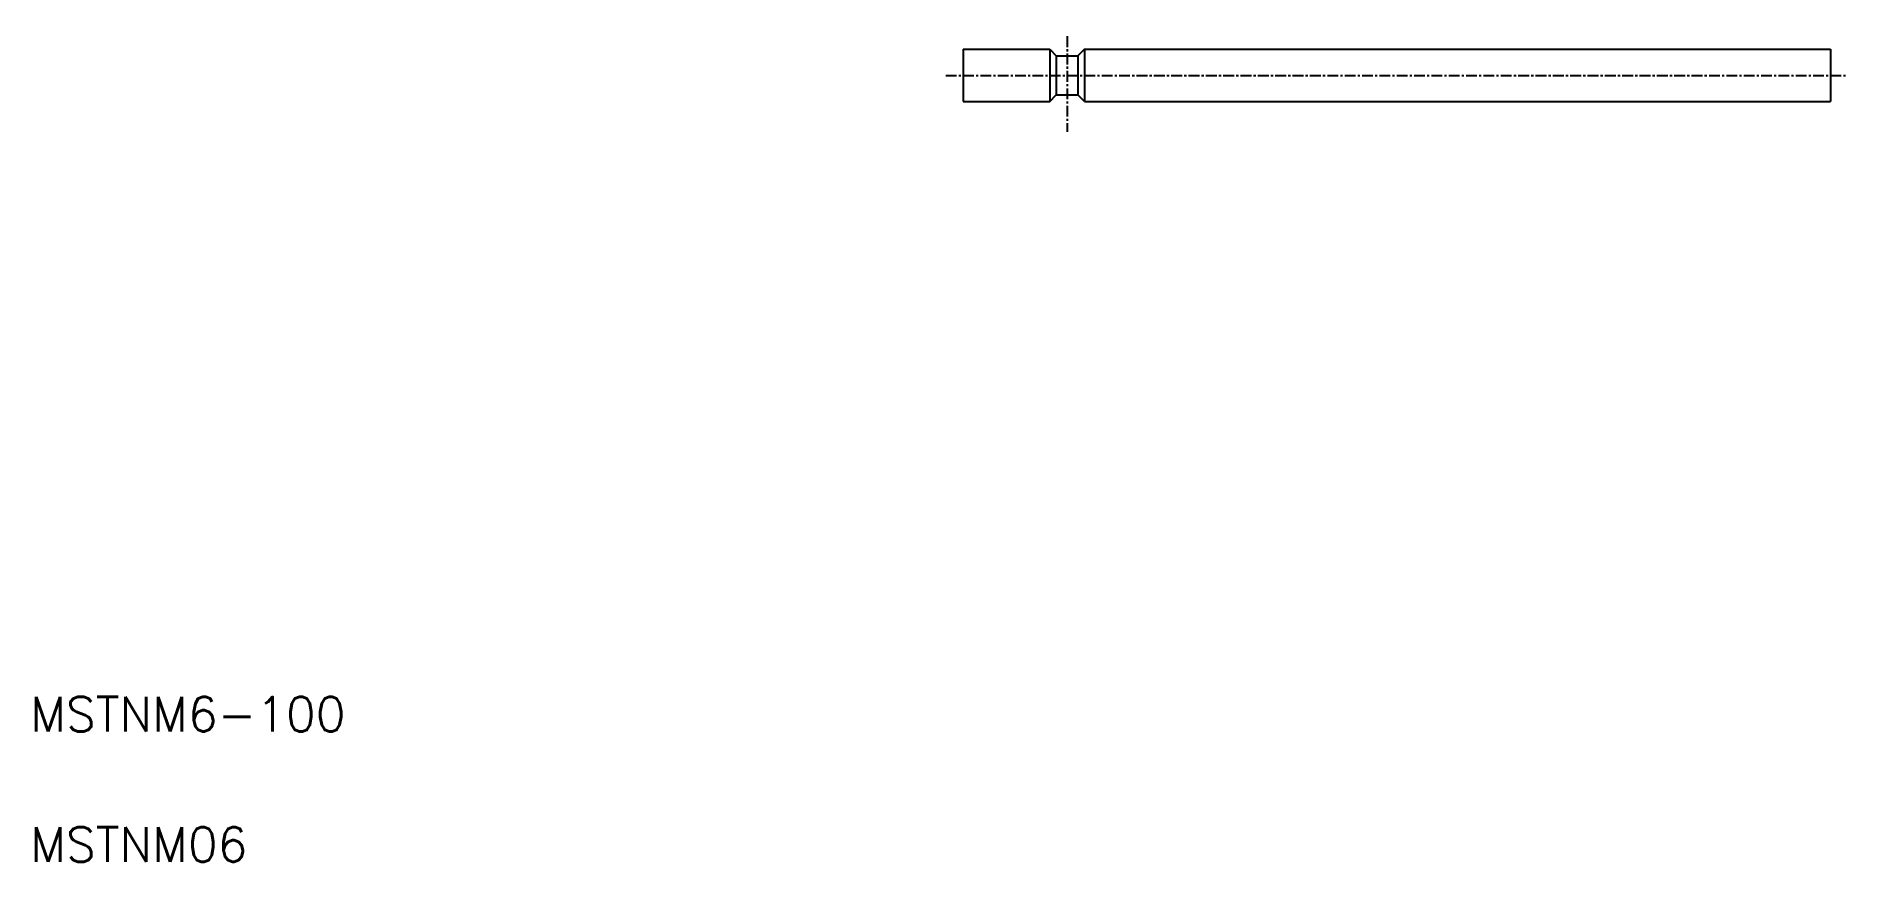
# Model space of a CAD drawing. Extents: x 11 to 220, y 10 to 105.
import ezdxf

# ---------------------------------------------------------------- set-up
doc = ezdxf.new("R2010")
doc.units = 0
doc.linetypes.add('CENTER', pattern=[2, 1.25, -0.25, 0.25, -0.25])
doc.layers.get('0').update_dxf_attribs({"linetype": 'CONTINUOUS'})
doc.layers.add('CENTER', color=1, linetype='CENTER')
doc.styles.get("Standard").update_dxf_attribs({"font": 'txt', "bigfont": 'BIGFONT'})

msp = doc.modelspace()

# ---------------------------------------------------------------- linework, layer by layer
at = {"color": 7, "linetype": 'CONTINUOUS'}
for p, q in [((117.53, 103.63), (117.53, 103.63)), ((117.53, 103.63), (117.53, 97.63)), ((117.53, 103.63), (127.53, 103.63)), ((127.53, 103.63), (127.53, 97.63)), ((127.53, 103.63), (128.28, 102.88)), ((128.28, 102.88), (128.28, 98.38)), ((128.28, 102.88), (130.78, 102.88)), ((131.53, 103.63), (130.78, 102.88)), ((130.78, 102.88), (130.78, 98.38)), ((131.53, 103.63), (217.53, 103.63)), ((131.53, 103.63), (131.53, 97.63)), ((217.53, 103.63), (217.53, 97.63)), ((117.53, 101.63), (117.53, 101.63)), ((127.53, 97.63), (128.28, 98.38)), ((128.28, 98.38), (130.78, 98.38)), ((131.53, 97.63), (130.78, 98.38)), ((117.53, 97.63), (127.53, 97.63)), ((131.53, 97.63), (217.53, 97.63))]:
    msp.add_line(p, q, dxfattribs=at)
at = {"layer": 'CENTER', "color": 1, "linetype": 'CENTER'}
for p, q in [((129.53, 105.13), (129.53, 94.13)), ((115.53, 100.63), (219.53, 100.63))]:
    msp.add_line(p, q, dxfattribs=at)

# ---------------------------------------------------------------- texts
for s, p in [('MSTNM6-100', (10, 25)), ('MSTNM06', (10, 10))]:
    msp.add_text(s, height=4).set_placement(p)

doc.saveas('drawing.dxf')
